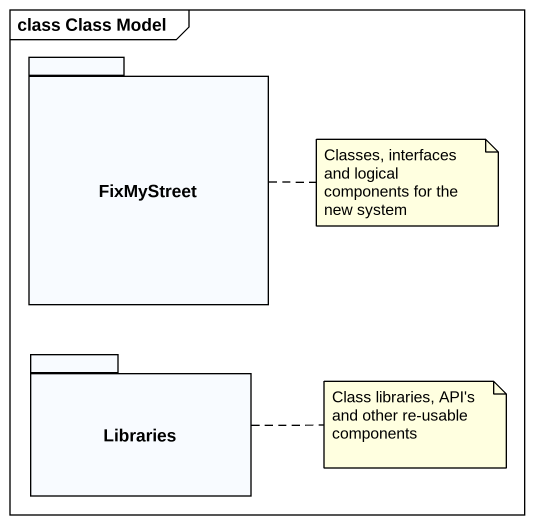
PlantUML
@startuml
mainframe class Class Model
package FixMyStreet {
}
package Libraries {
}
note right of FixMyStreet : Classes, interfaces and logical components for the new system
note right of Libraries : Class libraries, API's and other re-usable components
@enduml
